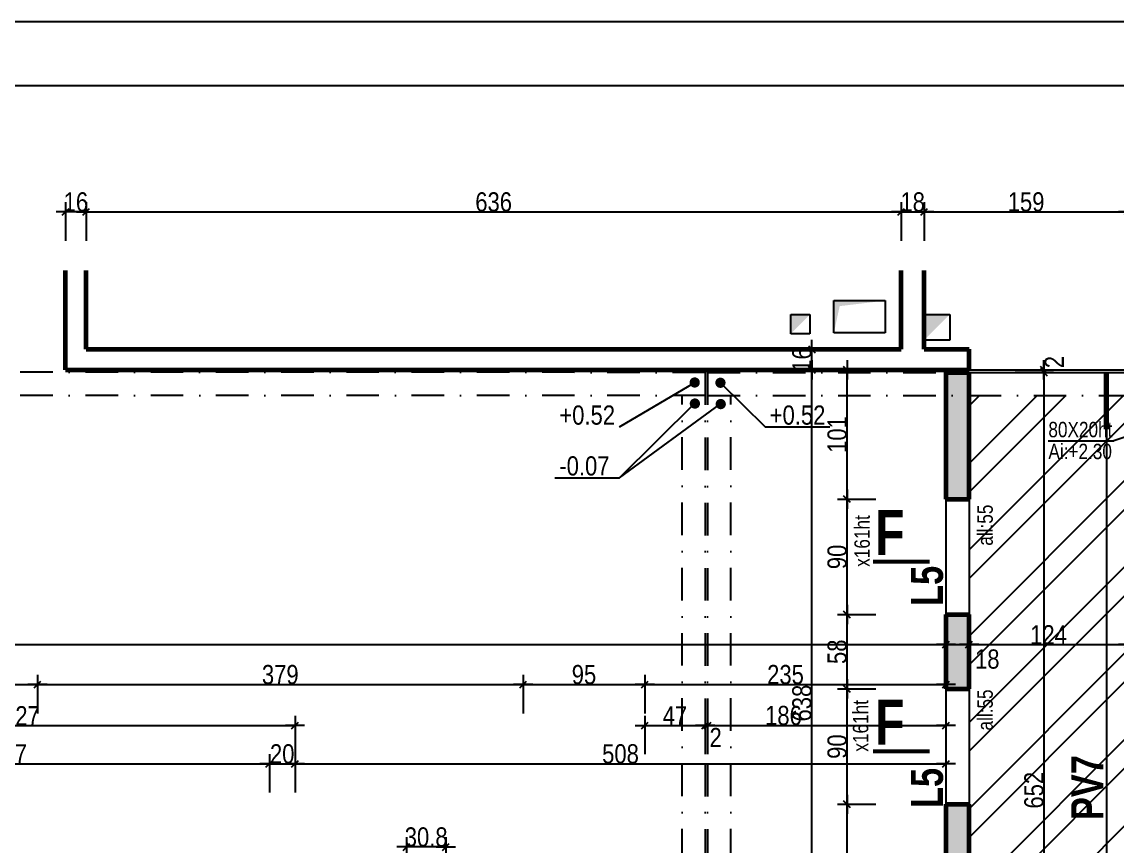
# Model space of a CAD drawing. Header units: millimetres. Extents: x -1734 to 5256, y -3612 to 588.
# Drawn here: x 1525 to 2379, y -55 to 588 of the extents above; entities that cross this region are included whole.
import ezdxf
from ezdxf.enums import TextEntityAlignment as Align

# ---------------------------------------------------------------- set-up
doc = ezdxf.new("R2010")
doc.units = ezdxf.units.MM
doc.linetypes.add('CACHEX2', pattern=[19.05, 12.7, -6.35])
doc.linetypes.add('TIRETPTX2', pattern=[50.8, 25.4, -12.7, 0, -12.7])
for name, color, linetype in [('01_Cad_2', 5, 'Continuous'), ('01_cote_gen', 4, 'Continuous'), ('01_isolant ext', 2, 'TIRETPTX2'), ('01_linteaux', 2, 'Continuous'), ('01_murs_sup', 2, 'CACHEX2'), ('01_poch_murs', 253, 'Continuous'), ('01_resv', 32, 'Continuous'), ('01_texte', 230, 'Continuous'), ('AA_COTES', 2, 'Continuous')]:
    doc.layers.add(name, color=color, linetype=linetype)
doc.layers.add('01_murs_coup', color=5, linetype='Continuous', lineweight=60)
doc.styles.add('Arial Narrow', font='ARIALN.TTF')
doc.styles.add('impact', font='impact.ttf')
doc.styles.add('MATTE_TXT', font='arial.ttf')
doc.styles.add('STYLE2', font='ARIALN.TTF')
doc.dimstyles.new('JB50', dxfattribs={"dimscale": 0.1, "dimtxt": 150, "dimasz": 15, "dimexe": 0.1, "dimexo": 0.1, "dimgap": 0.09, "dimtad": 1, "dimdec": 1, "dimdsep": 46, "dimtxsty": 'STYLE2', "dimblk1": 'BOND_G', "dimblk2": 'BOND_D', "dimsah": 1, "dimcen": 1.5, "dimdle": 0.01, "dimse1": 1, "dimse2": 1, "dimclrd": 4, "dimclre": 2, "dimclrt": 6, "dimazin": 2, "dimtfac": 2.333333, "dimtdec": 1, "dimtix": 1, "dimtmove": 2, "dimatfit": 3, "dimldrblk": 'BOND_G', "dimfxl": 1, "dimtolj": 1, "dimtzin": 0, "dimarcsym": 0})

# ---------------------------------------------------------------- blocks, each defined once
blk = doc.blocks.new('BOND_G')
at = {"layer": 'AA_COTES', "color": 0}
for p, q in [((0, -5), (0, 15)), ((5, 0), (-5, 0)), ((1.77, 1.77), (-1.77, -1.77))]:
    blk.add_line(p, q, dxfattribs=at)
blk = doc.blocks.new('BOND_D')
at = {"layer": 'AA_COTES', "color": 0}
for p, q in [((5, 0), (-5, 0)), ((-1.77, -1.77), (1.77, 1.77)), ((0, 5), (0, -15))]:
    blk.add_line(p, q, dxfattribs=at)
blk = doc.blocks.new('*D18')
at = {"layer": '01_cote_gen', "color": 4, "lineweight": -2, "transparency": 16777216}
blk.add_line((1441.23, 70.75), (1535.23, 70.75), dxfattribs=at)
at = {"layer": 'DEFPOINTS', "color": 0}
for p in [(1536.73, 70.75), (1439.73, 42.85), (1536.73, 42.85)]:
    blk.add_point(p, dxfattribs=at)
at = {"layer": '01_cote_gen', "color": 4, "lineweight": -2, "transparency": 16777216, "xscale": 1.5, "yscale": 1.5, "zscale": 1.5, "rotation": 180}
blk.add_blockref('BOND_G', (1439.73, 70.75), dxfattribs=at)
at = {"layer": '01_cote_gen', "color": 4, "lineweight": -2, "transparency": 16777216, "xscale": 1.5, "yscale": 1.5, "zscale": 1.5}
blk.add_blockref('BOND_D', (1536.73, 70.75), dxfattribs=at)
at = {"layer": '01_cote_gen', "color": 6, "transparency": 16777216, "insert": (1488.23, 78.41), "char_height": 15, "attachment_point": 5, "style": 'STYLE2'}
blk.add_mtext('\\A1;97', dxfattribs=at)
blk = doc.blocks.new('*D19')
at = {"layer": '01_cote_gen', "color": 4, "lineweight": -2, "transparency": 16777216}
blk.add_line((1538.23, 70.75), (1914.23, 70.75), dxfattribs=at)
at = {"layer": 'DEFPOINTS', "color": 0}
for p in [(1915.73, 70.75), (1536.73, 42.85), (1915.73, 42.85)]:
    blk.add_point(p, dxfattribs=at)
at = {"layer": '01_cote_gen', "color": 4, "lineweight": -2, "transparency": 16777216, "xscale": 1.5, "yscale": 1.5, "zscale": 1.5, "rotation": 180}
blk.add_blockref('BOND_G', (1536.73, 70.75), dxfattribs=at)
at = {"layer": '01_cote_gen', "color": 4, "lineweight": -2, "transparency": 16777216, "xscale": 1.5, "yscale": 1.5, "zscale": 1.5}
blk.add_blockref('BOND_D', (1915.73, 70.75), dxfattribs=at)
at = {"layer": '01_cote_gen', "color": 6, "transparency": 16777216, "insert": (1726.23, 78.41), "char_height": 15, "attachment_point": 5, "style": 'STYLE2'}
blk.add_mtext('\\A1;379', dxfattribs=at)
blk = doc.blocks.new('*D20')
at = {"layer": '01_cote_gen', "color": 4, "lineweight": -2, "transparency": 16777216}
blk.add_line((1917.23, 70.75), (2009.23, 70.75), dxfattribs=at)
at = {"layer": 'DEFPOINTS', "color": 0}
for p in [(2010.73, 70.75), (1915.73, 42.85), (2010.73, 42.85)]:
    blk.add_point(p, dxfattribs=at)
at = {"layer": '01_cote_gen', "color": 4, "lineweight": -2, "transparency": 16777216, "xscale": 1.5, "yscale": 1.5, "zscale": 1.5, "rotation": 180}
blk.add_blockref('BOND_G', (1915.73, 70.75), dxfattribs=at)
at = {"layer": '01_cote_gen', "color": 4, "lineweight": -2, "transparency": 16777216, "xscale": 1.5, "yscale": 1.5, "zscale": 1.5}
blk.add_blockref('BOND_D', (2010.73, 70.75), dxfattribs=at)
at = {"layer": '01_cote_gen', "color": 6, "transparency": 16777216, "insert": (1963.23, 78.41), "char_height": 15, "attachment_point": 5, "style": 'STYLE2'}
blk.add_mtext('\\A1;95', dxfattribs=at)
blk = doc.blocks.new('*D21')
at = {"layer": '01_cote_gen', "color": 4, "lineweight": -2, "transparency": 16777216}
blk.add_line((2012.23, 70.75), (2244.23, 70.75), dxfattribs=at)
at = {"layer": 'DEFPOINTS', "color": 0}
for p in [(2245.73, 70.75), (2010.73, 42.85), (2245.73, 27.8)]:
    blk.add_point(p, dxfattribs=at)
at = {"layer": '01_cote_gen', "color": 4, "lineweight": -2, "transparency": 16777216, "xscale": 1.5, "yscale": 1.5, "zscale": 1.5, "rotation": 180}
blk.add_blockref('BOND_G', (2010.73, 70.75), dxfattribs=at)
at = {"layer": '01_cote_gen', "color": 4, "lineweight": -2, "transparency": 16777216, "xscale": 1.5, "yscale": 1.5, "zscale": 1.5}
blk.add_blockref('BOND_D', (2245.73, 70.75), dxfattribs=at)
at = {"layer": '01_cote_gen', "color": 6, "transparency": 16777216, "insert": (2120.49, 78.41), "char_height": 15, "attachment_point": 5, "style": 'STYLE2'}
blk.add_mtext('\\A1;235', dxfattribs=at)
blk = doc.blocks.new('*D22')
at = {"layer": '01_cote_gen', "color": 4, "lineweight": -2, "transparency": 16777216}
blk.add_line((311.23, 102), (2244.23, 102), dxfattribs=at)
at = {"layer": 'DEFPOINTS', "color": 0}
for p in [(2245.73, 102), (309.73, 48.25), (2245.73, 48.25)]:
    blk.add_point(p, dxfattribs=at)
at = {"layer": '01_cote_gen', "color": 4, "lineweight": -2, "transparency": 16777216, "xscale": 1.5, "yscale": 1.5, "zscale": 1.5, "rotation": 180}
blk.add_blockref('BOND_G', (309.73, 102), dxfattribs=at)
at = {"layer": '01_cote_gen', "color": 4, "lineweight": -2, "transparency": 16777216, "xscale": 1.5, "yscale": 1.5, "zscale": 1.5}
blk.add_blockref('BOND_D', (2245.73, 102), dxfattribs=at)
at = {"layer": '01_cote_gen', "color": 6, "transparency": 16777216, "insert": (1277.73, 109.66), "char_height": 15, "attachment_point": 5, "style": 'STYLE2'}
blk.add_mtext('\\A1;1936', dxfattribs=at)
blk = doc.blocks.new('*D74')
at = {"layer": '01_cote_gen', "color": 4, "lineweight": -2, "transparency": 16777216}
blk.add_line((2012.23, 38.83), (2056.23, 38.83), dxfattribs=at)
at = {"layer": 'DEFPOINTS', "color": 0}
for p in [(2010.73, 40.74), (2057.73, 40.74), (2057.73, 38.83)]:
    blk.add_point(p, dxfattribs=at)
at = {"layer": '01_cote_gen', "color": 4, "lineweight": -2, "transparency": 16777216, "xscale": 1.5, "yscale": 1.5, "zscale": 1.5, "rotation": 180}
blk.add_blockref('BOND_G', (2010.73, 38.83), dxfattribs=at)
at = {"layer": '01_cote_gen', "color": 4, "lineweight": -2, "transparency": 16777216, "xscale": 1.5, "yscale": 1.5, "zscale": 1.5}
blk.add_blockref('BOND_D', (2057.73, 38.83), dxfattribs=at)
at = {"layer": '01_cote_gen', "color": 6, "transparency": 16777216, "insert": (2034.23, 46.34), "char_height": 15, "attachment_point": 5, "style": 'STYLE2'}
blk.add_mtext('\\A1;47', dxfattribs=at)
blk = doc.blocks.new('*D75')
at = {"layer": '01_cote_gen', "color": 4, "lineweight": -2, "transparency": 16777216}
blk.add_line((2061.23, 38.83), (2244.23, 38.83), dxfattribs=at)
at = {"layer": 'DEFPOINTS', "color": 0}
for p in [(2059.73, 40.74), (2245.73, 38.83), (2245.73, -7.75)]:
    blk.add_point(p, dxfattribs=at)
at = {"layer": '01_cote_gen', "color": 4, "lineweight": -2, "transparency": 16777216, "xscale": 1.5, "yscale": 1.5, "zscale": 1.5, "rotation": 180}
blk.add_blockref('BOND_G', (2059.73, 38.83), dxfattribs=at)
at = {"layer": '01_cote_gen', "color": 4, "lineweight": -2, "transparency": 16777216, "xscale": 1.5, "yscale": 1.5, "zscale": 1.5}
blk.add_blockref('BOND_D', (2245.73, 38.83), dxfattribs=at)
at = {"layer": '01_cote_gen', "color": 6, "transparency": 16777216, "insert": (2118.89, 46.5), "char_height": 15, "attachment_point": 5, "style": 'STYLE2'}
blk.add_mtext('\\A1;186', dxfattribs=at)
blk = doc.blocks.new('*D76')
at = {"layer": '01_cote_gen', "color": 4, "lineweight": -2, "transparency": 16777216}
for p, q in [((2056.23, 38.83), (2054.73, 38.83)), ((2059.73, 38.83), (2057.73, 38.83)), ((2061.23, 38.83), (2062.73, 38.83))]:
    blk.add_line(p, q, dxfattribs=at)
at = {"layer": 'DEFPOINTS', "color": 0}
for p in [(2057.73, 38.83), (2057.73, 31.33), (2059.73, 31.33)]:
    blk.add_point(p, dxfattribs=at)
at = {"layer": '01_cote_gen', "color": 4, "lineweight": -2, "transparency": 16777216, "xscale": 1.5, "yscale": 1.5, "zscale": 1.5}
blk.add_blockref('BOND_D', (2057.73, 38.83), dxfattribs=at)
at = {"layer": '01_cote_gen', "color": 4, "lineweight": -2, "transparency": 16777216, "xscale": 1.5, "yscale": 1.5, "zscale": 1.5, "rotation": 180}
blk.add_blockref('BOND_G', (2059.73, 38.83), dxfattribs=at)
at = {"layer": '01_cote_gen', "color": 6, "transparency": 16777216, "insert": (2065.96, 29.37), "char_height": 15, "attachment_point": 5, "style": 'STYLE2'}
blk.add_mtext('\\A1;2', dxfattribs=at)
blk = doc.blocks.new('*D78')
at = {"layer": '01_cote_gen', "color": 4, "lineweight": -2, "transparency": 16777216}
blk.add_line((2265.23, 102), (2386.23, 102), dxfattribs=at)
at = {"layer": 'DEFPOINTS', "color": 0}
for p in [(2263.73, 94.5), (2387.73, 102), (2387.73, 94.5)]:
    blk.add_point(p, dxfattribs=at)
at = {"layer": '01_cote_gen', "color": 4, "lineweight": -2, "transparency": 16777216, "xscale": 1.5, "yscale": 1.5, "zscale": 1.5, "rotation": 180}
blk.add_blockref('BOND_G', (2263.73, 102), dxfattribs=at)
at = {"layer": '01_cote_gen', "color": 4, "lineweight": -2, "transparency": 16777216, "xscale": 1.5, "yscale": 1.5, "zscale": 1.5}
blk.add_blockref('BOND_D', (2387.73, 102), dxfattribs=at)
at = {"layer": '01_cote_gen', "color": 6, "transparency": 16777216, "insert": (2325.73, 109.54), "char_height": 15, "attachment_point": 5, "style": 'STYLE2'}
blk.add_mtext('\\A1;124', dxfattribs=at)
blk = doc.blocks.new('*D82')
at = {"layer": '01_cote_gen', "color": 4, "lineweight": -2, "transparency": 16777216}
blk.add_line((2168.5, 216.8), (2168.5, 314.8), dxfattribs=at)
at = {"layer": 'DEFPOINTS', "color": 0}
for p in [(2168.5, 316.3), (2206.92, 316.3), (2188.19, 215.3)]:
    blk.add_point(p, dxfattribs=at)
at = {"layer": '01_cote_gen', "color": 4, "lineweight": -2, "transparency": 16777216, "xscale": 1.5, "yscale": 1.5, "zscale": 1.5}
for name, p, rotation in [('BOND_D', (2168.5, 316.3), 90), ('BOND_G', (2168.5, 215.3), 270)]:
    blk.add_blockref(name, p, dxfattribs=dict(at, rotation=rotation))
at = {"layer": '01_cote_gen', "color": 6, "transparency": 16777216, "insert": (2160.83, 265.8), "char_height": 15, "attachment_point": 5, "rotation": 90, "style": 'STYLE2'}
blk.add_mtext('\\A1;101', dxfattribs=at)
blk = doc.blocks.new('*D83')
at = {"layer": '01_cote_gen', "color": 4, "lineweight": -2, "transparency": 16777216}
blk.add_line((2168.5, 126.8), (2168.5, 213.8), dxfattribs=at)
at = {"layer": 'DEFPOINTS', "color": 0}
for p in [(2168.5, 215.3), (2217.23, 215.3), (2217.23, 125.3)]:
    blk.add_point(p, dxfattribs=at)
at = {"layer": '01_cote_gen', "color": 4, "lineweight": -2, "transparency": 16777216, "xscale": 1.5, "yscale": 1.5, "zscale": 1.5}
for name, p, rotation in [('BOND_D', (2168.5, 215.3), 90), ('BOND_G', (2168.5, 125.3), 270)]:
    blk.add_blockref(name, p, dxfattribs=dict(at, rotation=rotation))
at = {"layer": '01_cote_gen', "color": 6, "transparency": 16777216, "insert": (2160.83, 170.3), "char_height": 15, "attachment_point": 5, "rotation": 90, "style": 'STYLE2'}
blk.add_mtext('\\A1;90', dxfattribs=at)
blk = doc.blocks.new('*D84')
at = {"layer": '01_cote_gen', "color": 4, "lineweight": -2, "transparency": 16777216}
blk.add_line((2168.5, -160.2), (2168.5, -24.2), dxfattribs=at)
at = {"layer": 'DEFPOINTS', "color": 0}
for p in [(2168.5, -22.7), (2209.72, -22.7), (2204.08, -161.7)]:
    blk.add_point(p, dxfattribs=at)
at = {"layer": '01_cote_gen', "color": 4, "lineweight": -2, "transparency": 16777216, "xscale": 1.5, "yscale": 1.5, "zscale": 1.5}
for name, p, rotation in [('BOND_D', (2168.5, -22.7), 90), ('BOND_G', (2168.5, -161.7), 270)]:
    blk.add_blockref(name, p, dxfattribs=dict(at, rotation=rotation))
at = {"layer": '01_cote_gen', "color": 6, "transparency": 16777216, "insert": (2160.83, -92.2), "char_height": 15, "attachment_point": 5, "rotation": 90, "style": 'STYLE2'}
blk.add_mtext('\\A1;139', dxfattribs=at)
blk = doc.blocks.new('*D85')
at = {"layer": '01_cote_gen', "color": 4, "lineweight": -2, "transparency": 16777216}
blk.add_line((2168.5, -21.2), (2168.5, 65.8), dxfattribs=at)
at = {"layer": 'DEFPOINTS', "color": 0}
for p in [(2168.5, 67.3), (2209.72, 67.3), (2209.72, -22.7)]:
    blk.add_point(p, dxfattribs=at)
at = {"layer": '01_cote_gen', "color": 4, "lineweight": -2, "transparency": 16777216, "xscale": 1.5, "yscale": 1.5, "zscale": 1.5}
for name, p, rotation in [('BOND_D', (2168.5, 67.3), 90), ('BOND_G', (2168.5, -22.7), 270)]:
    blk.add_blockref(name, p, dxfattribs=dict(at, rotation=rotation))
at = {"layer": '01_cote_gen', "color": 6, "transparency": 16777216, "insert": (2160.83, 22.3), "char_height": 15, "attachment_point": 5, "rotation": 90, "style": 'STYLE2'}
blk.add_mtext('\\A1;90', dxfattribs=at)
blk = doc.blocks.new('*D86')
at = {"layer": '01_cote_gen', "color": 4, "lineweight": -2, "transparency": 16777216}
blk.add_line((2168.5, 68.8), (2168.5, 123.8), dxfattribs=at)
at = {"layer": 'DEFPOINTS', "color": 0}
for p in [(2168.5, 125.3), (2209.72, 125.3), (2209.72, 67.3)]:
    blk.add_point(p, dxfattribs=at)
at = {"layer": '01_cote_gen', "color": 4, "lineweight": -2, "transparency": 16777216, "xscale": 1.5, "yscale": 1.5, "zscale": 1.5}
for name, p, rotation in [('BOND_D', (2168.5, 125.3), 90), ('BOND_G', (2168.5, 67.3), 270)]:
    blk.add_blockref(name, p, dxfattribs=dict(at, rotation=rotation))
at = {"layer": '01_cote_gen', "color": 6, "transparency": 16777216, "insert": (2160.83, 96.3), "char_height": 15, "attachment_point": 5, "rotation": 90, "style": 'STYLE2'}
blk.add_mtext('\\A1;58', dxfattribs=at)
blk = doc.blocks.new('*D88')
at = {"layer": '01_cote_gen', "color": 4, "lineweight": -2, "transparency": 16777216}
blk.add_line((2141.02, -320.19), (2141.02, 314.8), dxfattribs=at)
at = {"layer": 'DEFPOINTS', "color": 0}
for p in [(2135.68, 316.3), (2141.02, 316.3), (2135.68, -321.69)]:
    blk.add_point(p, dxfattribs=at)
at = {"layer": '01_cote_gen', "color": 4, "lineweight": -2, "transparency": 16777216, "xscale": 1.5, "yscale": 1.5, "zscale": 1.5}
for name, p, rotation in [('BOND_D', (2141.02, 316.3), 90), ('BOND_G', (2141.02, -321.69), 270)]:
    blk.add_blockref(name, p, dxfattribs=dict(at, rotation=rotation))
at = {"layer": '01_cote_gen', "color": 6, "transparency": 16777216, "insert": (2133.35, 56.25), "char_height": 15, "attachment_point": 5, "rotation": 90, "style": 'STYLE2'}
blk.add_mtext('\\A1;638', dxfattribs=at)
blk = doc.blocks.new('*D89')
at = {"layer": '01_cote_gen', "color": 4, "lineweight": -2, "transparency": 16777216}
for p, q in [((2141.02, 333.8), (2141.02, 335.3)), ((2141.02, 316.3), (2141.02, 332.3)), ((2141.02, 314.8), (2141.02, 313.3))]:
    blk.add_line(p, q, dxfattribs=at)
at = {"layer": 'DEFPOINTS', "color": 0}
for p in [(2141.02, 332.3), (2191, 332.3), (2191, 316.3)]:
    blk.add_point(p, dxfattribs=at)
at = {"layer": '01_cote_gen', "color": 4, "lineweight": -2, "transparency": 16777216, "xscale": 1.5, "yscale": 1.5, "zscale": 1.5}
for name, p, rotation in [('BOND_D', (2141.02, 332.3), 270), ('BOND_G', (2141.02, 316.3), 90)]:
    blk.add_blockref(name, p, dxfattribs=dict(at, rotation=rotation))
at = {"layer": '01_cote_gen', "color": 6, "transparency": 16777216, "insert": (2133.35, 324.3), "char_height": 15, "attachment_point": 5, "rotation": 90, "style": 'STYLE2'}
blk.add_mtext('\\A1;16', dxfattribs=at)
blk = doc.blocks.new('*D161')
at = {"layer": '01_cote_gen', "color": 4, "lineweight": -2, "transparency": 16777216}
for p, q in [((1557.24, 439.51), (1555.74, 439.51)), ((1574.74, 439.51), (1558.74, 439.51)), ((1576.24, 439.51), (1577.74, 439.51))]:
    blk.add_line(p, q, dxfattribs=at)
at = {"layer": 'DEFPOINTS', "color": 0}
for p in [(1558.74, 439.51), (1558.74, 393.8), (1574.74, 393.8)]:
    blk.add_point(p, dxfattribs=at)
at = {"layer": '01_cote_gen', "color": 4, "lineweight": -2, "transparency": 16777216, "xscale": 1.5, "yscale": 1.5, "zscale": 1.5}
blk.add_blockref('BOND_D', (1558.74, 439.51), dxfattribs=at)
at = {"layer": '01_cote_gen', "color": 4, "lineweight": -2, "transparency": 16777216, "xscale": 1.5, "yscale": 1.5, "zscale": 1.5, "rotation": 180}
blk.add_blockref('BOND_G', (1574.74, 439.51), dxfattribs=at)
at = {"layer": '01_cote_gen', "color": 6, "transparency": 16777216, "insert": (1566.74, 447.18), "char_height": 15, "attachment_point": 5, "style": 'STYLE2'}
blk.add_mtext('\\A1;16', dxfattribs=at)
blk = doc.blocks.new('*D162')
at = {"layer": '01_cote_gen', "color": 4, "lineweight": -2, "transparency": 16777216}
blk.add_line((1576.24, 439.51), (2209.23, 439.51), dxfattribs=at)
at = {"layer": 'DEFPOINTS', "color": 0}
for p in [(2210.73, 439.51), (1574.74, 393.8), (2210.73, 393.8)]:
    blk.add_point(p, dxfattribs=at)
at = {"layer": '01_cote_gen', "color": 4, "lineweight": -2, "transparency": 16777216, "xscale": 1.5, "yscale": 1.5, "zscale": 1.5, "rotation": 180}
blk.add_blockref('BOND_G', (1574.74, 439.51), dxfattribs=at)
at = {"layer": '01_cote_gen', "color": 4, "lineweight": -2, "transparency": 16777216, "xscale": 1.5, "yscale": 1.5, "zscale": 1.5}
blk.add_blockref('BOND_D', (2210.73, 439.51), dxfattribs=at)
at = {"layer": '01_cote_gen', "color": 6, "transparency": 16777216, "insert": (1892.74, 447.18), "char_height": 15, "attachment_point": 5, "style": 'STYLE2'}
blk.add_mtext('\\A1;636', dxfattribs=at)
blk = doc.blocks.new('*D163')
at = {"layer": '01_cote_gen', "color": 4, "lineweight": -2, "transparency": 16777216}
blk.add_line((2212.23, 439.51), (2227.23, 439.51), dxfattribs=at)
at = {"layer": 'DEFPOINTS', "color": 0}
for p in [(2228.73, 439.51), (2210.73, 393.8), (2228.73, 393.8)]:
    blk.add_point(p, dxfattribs=at)
at = {"layer": '01_cote_gen', "color": 4, "lineweight": -2, "transparency": 16777216, "xscale": 1.5, "yscale": 1.5, "zscale": 1.5, "rotation": 180}
blk.add_blockref('BOND_G', (2210.73, 439.51), dxfattribs=at)
at = {"layer": '01_cote_gen', "color": 4, "lineweight": -2, "transparency": 16777216, "xscale": 1.5, "yscale": 1.5, "zscale": 1.5}
blk.add_blockref('BOND_D', (2228.73, 439.51), dxfattribs=at)
at = {"layer": '01_cote_gen', "color": 6, "transparency": 16777216, "insert": (2219.73, 447.18), "char_height": 15, "attachment_point": 5, "style": 'STYLE2'}
blk.add_mtext('\\A1;18', dxfattribs=at)
blk = doc.blocks.new('*D164')
at = {"layer": '01_cote_gen', "color": 4, "lineweight": -2, "transparency": 16777216}
blk.add_line((2230.23, 439.51), (2386.23, 439.51), dxfattribs=at)
at = {"layer": 'DEFPOINTS', "color": 0}
for p in [(2387.73, 439.51), (2228.73, 393.8), (2387.73, 393.8)]:
    blk.add_point(p, dxfattribs=at)
at = {"layer": '01_cote_gen', "color": 4, "lineweight": -2, "transparency": 16777216, "xscale": 1.5, "yscale": 1.5, "zscale": 1.5, "rotation": 180}
blk.add_blockref('BOND_G', (2228.73, 439.51), dxfattribs=at)
at = {"layer": '01_cote_gen', "color": 4, "lineweight": -2, "transparency": 16777216, "xscale": 1.5, "yscale": 1.5, "zscale": 1.5}
blk.add_blockref('BOND_D', (2387.73, 439.51), dxfattribs=at)
at = {"layer": '01_cote_gen', "color": 6, "transparency": 16777216, "insert": (2308.23, 447.18), "char_height": 15, "attachment_point": 5, "style": 'STYLE2'}
blk.add_mtext('\\A1;159', dxfattribs=at)
blk = doc.blocks.new('*D186')
at = {"layer": '01_cote_gen', "color": 4, "lineweight": -2, "transparency": 16777216}
blk.add_line((2247.23, 102), (2262.23, 102), dxfattribs=at)
at = {"layer": 'DEFPOINTS', "color": 0}
for p in [(2245.73, 94.5), (2263.73, 102), (2263.73, 94.5)]:
    blk.add_point(p, dxfattribs=at)
at = {"layer": '01_cote_gen', "color": 4, "lineweight": -2, "transparency": 16777216, "xscale": 1.5, "yscale": 1.5, "zscale": 1.5, "rotation": 180}
blk.add_blockref('BOND_G', (2245.73, 102), dxfattribs=at)
at = {"layer": '01_cote_gen', "color": 4, "lineweight": -2, "transparency": 16777216, "xscale": 1.5, "yscale": 1.5, "zscale": 1.5}
blk.add_blockref('BOND_D', (2263.73, 102), dxfattribs=at)
at = {"layer": '01_cote_gen', "color": 6, "transparency": 16777216, "insert": (2277.95, 90.53), "char_height": 15, "attachment_point": 5, "style": 'STYLE2'}
blk.add_mtext('\\A1;18', dxfattribs=at)
blk = doc.blocks.new('*D202')
at = {"layer": '01_cote_gen', "color": 4, "lineweight": -2, "transparency": 16777216}
blk.add_line((1719.23, 8.91), (1736.23, 8.91), dxfattribs=at)
at = {"layer": 'DEFPOINTS', "color": 0}
for p in [(1737.73, 16.33), (1737.73, 8.91), (1717.73, 1.41)]:
    blk.add_point(p, dxfattribs=at)
at = {"layer": '01_cote_gen', "color": 4, "lineweight": -2, "transparency": 16777216, "xscale": 1.5, "yscale": 1.5, "zscale": 1.5, "rotation": 180}
blk.add_blockref('BOND_G', (1717.73, 8.91), dxfattribs=at)
at = {"layer": '01_cote_gen', "color": 4, "lineweight": -2, "transparency": 16777216, "xscale": 1.5, "yscale": 1.5, "zscale": 1.5}
blk.add_blockref('BOND_D', (1737.73, 8.91), dxfattribs=at)
at = {"layer": '01_cote_gen', "color": 6, "transparency": 16777216, "insert": (1727.73, 16.58), "char_height": 15, "attachment_point": 5, "style": 'STYLE2'}
blk.add_mtext('\\A1;20', dxfattribs=at)
blk = doc.blocks.new('*D203')
at = {"layer": '01_cote_gen', "color": 4, "lineweight": -2, "transparency": 16777216}
blk.add_line((1312.23, 8.91), (1716.23, 8.91), dxfattribs=at)
at = {"layer": 'DEFPOINTS', "color": 0}
for p in [(1717.73, 8.91), (1717.73, -13.59), (1310.73, -39.67)]:
    blk.add_point(p, dxfattribs=at)
at = {"layer": '01_cote_gen', "color": 4, "lineweight": -2, "transparency": 16777216, "xscale": 1.5, "yscale": 1.5, "zscale": 1.5, "rotation": 180}
blk.add_blockref('BOND_G', (1310.73, 8.91), dxfattribs=at)
at = {"layer": '01_cote_gen', "color": 4, "lineweight": -2, "transparency": 16777216, "xscale": 1.5, "yscale": 1.5, "zscale": 1.5}
blk.add_blockref('BOND_D', (1717.73, 8.91), dxfattribs=at)
at = {"layer": '01_cote_gen', "color": 6, "transparency": 16777216, "insert": (1514.23, 16.58), "char_height": 15, "attachment_point": 5, "style": 'STYLE2'}
blk.add_mtext('\\A1;407', dxfattribs=at)
blk = doc.blocks.new('*D204')
at = {"layer": '01_cote_gen', "color": 4, "lineweight": -2, "transparency": 16777216}
blk.add_line((1312.23, 38.83), (1736.23, 38.83), dxfattribs=at)
at = {"layer": 'DEFPOINTS', "color": 0}
for p in [(1737.73, 38.83), (1310.73, -13.59), (1737.73, -13.59)]:
    blk.add_point(p, dxfattribs=at)
at = {"layer": '01_cote_gen', "color": 4, "lineweight": -2, "transparency": 16777216, "xscale": 1.5, "yscale": 1.5, "zscale": 1.5, "rotation": 180}
blk.add_blockref('BOND_G', (1310.73, 38.83), dxfattribs=at)
at = {"layer": '01_cote_gen', "color": 4, "lineweight": -2, "transparency": 16777216, "xscale": 1.5, "yscale": 1.5, "zscale": 1.5}
blk.add_blockref('BOND_D', (1737.73, 38.83), dxfattribs=at)
at = {"layer": '01_cote_gen', "color": 6, "transparency": 16777216, "insert": (1524.23, 46.37), "char_height": 15, "attachment_point": 5, "style": 'STYLE2'}
blk.add_mtext('\\A1;427', dxfattribs=at)
blk = doc.blocks.new('*D276')
at = {"layer": '01_cote_gen', "color": 4, "lineweight": -2, "transparency": 16777216}
blk.add_line((1739.23, 8.91), (2244.23, 8.91), dxfattribs=at)
at = {"layer": 'DEFPOINTS', "color": 0}
for p in [(2245.73, 8.91), (2245.73, -22.17), (1737.73, -31.67)]:
    blk.add_point(p, dxfattribs=at)
at = {"layer": '01_cote_gen', "color": 4, "lineweight": -2, "transparency": 16777216, "xscale": 1.5, "yscale": 1.5, "zscale": 1.5, "rotation": 180}
blk.add_blockref('BOND_G', (1737.73, 8.91), dxfattribs=at)
at = {"layer": '01_cote_gen', "color": 4, "lineweight": -2, "transparency": 16777216, "xscale": 1.5, "yscale": 1.5, "zscale": 1.5}
blk.add_blockref('BOND_D', (2245.73, 8.91), dxfattribs=at)
at = {"layer": '01_cote_gen', "color": 6, "transparency": 16777216, "insert": (1991.73, 16.58), "char_height": 15, "attachment_point": 5, "style": 'STYLE2'}
blk.add_mtext('\\A1;508', dxfattribs=at)
blk = doc.blocks.new('*D563')
at = {"layer": '01_cote_gen', "color": 4, "lineweight": -2, "transparency": 16777216}
blk.add_line((2322.11, 312.8), (2322.11, -336.19), dxfattribs=at)
at = {"layer": 'DEFPOINTS', "color": 0}
for p in [(2301.1, 314.3), (2263.73, -337.69), (2322.11, -337.69)]:
    blk.add_point(p, dxfattribs=at)
at = {"layer": '01_cote_gen', "color": 4, "lineweight": -2, "transparency": 16777216, "xscale": 1.5, "yscale": 1.5, "zscale": 1.5}
for name, p, rotation in [('BOND_G', (2322.11, 314.3), 90), ('BOND_D', (2322.11, -337.69), 270)]:
    blk.add_blockref(name, p, dxfattribs=dict(at, rotation=rotation))
at = {"layer": '01_cote_gen', "color": 6, "transparency": 16777216, "insert": (2314.44, -11.7), "char_height": 15, "attachment_point": 5, "rotation": 90, "style": 'STYLE2'}
blk.add_mtext('\\A1;652', dxfattribs=at)
blk = doc.blocks.new('*D566')
at = {"layer": '01_cote_gen', "color": 4, "lineweight": -2, "transparency": 16777216}
for p, q in [((2322.11, 317.8), (2322.11, 319.3)), ((2322.11, 316.3), (2322.11, 314.3)), ((2322.11, 312.8), (2322.11, 311.3))]:
    blk.add_line(p, q, dxfattribs=at)
at = {"layer": 'DEFPOINTS', "color": 0}
for p in [(2311.03, 316.3), (2311.03, 314.3), (2322.11, 314.3)]:
    blk.add_point(p, dxfattribs=at)
at = {"layer": '01_cote_gen', "color": 4, "lineweight": -2, "transparency": 16777216, "xscale": 1.5, "yscale": 1.5, "zscale": 1.5}
for name, p, rotation in [('BOND_G', (2322.11, 316.3), 270), ('BOND_D', (2322.11, 314.3), 90)]:
    blk.add_blockref(name, p, dxfattribs=dict(at, rotation=rotation))
at = {"layer": '01_cote_gen', "color": 6, "transparency": 16777216, "insert": (2330.21, 322.3), "char_height": 15, "attachment_point": 5, "rotation": 90, "style": 'STYLE2'}
blk.add_mtext('\\A1;2', dxfattribs=at)
blk = doc.blocks.new('*D701')
at = {"layer": '01_cote_gen', "color": 4, "lineweight": -2, "transparency": 16777216}
for p, q in [((1823.18, -55.97), (1821.68, -55.97)), ((1855.45, -55.97), (1824.68, -55.97)), ((1856.95, -55.97), (1858.45, -55.97))]:
    blk.add_line(p, q, dxfattribs=at)
at = {"layer": 'DEFPOINTS', "color": 0}
for p in [(1855.45, -19.63), (1824.68, -55.97), (1824.68, -1033.72)]:
    blk.add_point(p, dxfattribs=at)
at = {"layer": '01_cote_gen', "color": 4, "lineweight": -2, "transparency": 16777216, "xscale": 1.5, "yscale": 1.5, "zscale": 1.5}
blk.add_blockref('BOND_D', (1824.68, -55.97), dxfattribs=at)
at = {"layer": '01_cote_gen', "color": 4, "lineweight": -2, "transparency": 16777216, "xscale": 1.5, "yscale": 1.5, "zscale": 1.5, "rotation": 180}
blk.add_blockref('BOND_G', (1855.45, -55.97), dxfattribs=at)
at = {"layer": '01_cote_gen', "color": 6, "transparency": 16777216, "insert": (1840.07, -48.3), "char_height": 15, "attachment_point": 5, "style": 'STYLE2'}
blk.add_mtext('\\A1;30.8', dxfattribs=at)

msp = doc.modelspace()

# ---------------------------------------------------------------- hatches: boundary and pattern name
at = {"layer": '01_murs_sup'}
h = msp.add_hatch(dxfattribs=at)
h.set_pattern_fill('DASH', color=256, scale=2.5, angle=135)
h.set_pattern_definition([(135, (-68736.468, 24963.4096), (-11.22532015, 9e-16), [7.9375, -7.9375])])
h.paths.add_polyline_path([(2263.73, 314.3), (2245.73, 314.3), (2245.73, 215.3), (2263.73, 215.3)])
h.paths.add_polyline_path([(2263.73, 125.3), (2245.73, 125.3), (2245.73, 67.3), (2263.73, 67.3)])
h.paths.add_polyline_path([(2263.73, -22.7), (2245.73, -22.7), (2245.73, -161.7), (2263.73, -161.7)])
h.paths.add_polyline_path([(2405.73, 314.3), (2387.73, 314.3), (2387.73, 215.3), (2405.73, 215.3)])
h.paths.add_polyline_path([(2405.73, 125.3), (2387.73, 125.3), (2387.73, 67.3), (2405.73, 67.3)])
h.paths.add_polyline_path([(2405.73, -22.7), (2387.73, -22.7), (2387.73, -161.7), (2405.73, -161.7)])
h.paths.add_polyline_path([(2057.73, -321.69), (1717.73, -321.69), (1625.73, -321.69), (1625.73, -337.69), (2039.73, -337.69), (2039.73, -654.68), (1721.73, -654.68), (1721.73, -995.68), (1678.73, -995.68), (1678.73, -1030.68), (1298.73, -1030.68), (1298.73, -1048.68), (1696.73, -1048.68), (1696.73, -1013.68), (2039.73, -1013.68), (2039.73, -1048.68), (2057.73, -1048.68), (2057.73, -990.68), (2039.73, -990.68), (2039.73, -995.68), (1739.73, -995.68), (1739.73, -672.68), (2039.73, -672.68), (2039.73, -857.68), (2057.73, -857.68)])
h.paths.add_polyline_path([(1353.73, -321.69), (952.73, -321.69), (853.73, -321.69), (853.73, -337.69), (954.73, -337.69), (954.73, -1030.68), (830.73, -1030.68), (830.73, -1048.68), (1196.73, -1048.68), (1196.73, -1030.68), (972.73, -1030.68), (972.73, -337.69), (1353.73, -337.69)])
at = {"layer": '01_poch_murs'}
h = msp.add_hatch(color=256, dxfattribs=at)
h.dxf.hatch_style = 1
h.paths.add_polyline_path([(2263.73, 296.3), (2245.73, 296.3), (2245.73, 215.3), (2263.73, 215.3)])
h.paths.add_polyline_path([(2263.73, 314.3), (2245.73, 314.3), (2245.73, 296.3), (2263.73, 296.3)])
h.paths.add_polyline_path([(2263.73, 125.3), (2245.73, 125.3), (2245.73, 67.3), (2263.73, 67.3)])
h.paths.add_polyline_path([(2263.73, -22.7), (2245.73, -22.7), (2245.73, -161.7), (2263.73, -161.7)])
h.paths.add_polyline_path([(2263.73, -311.7), (2245.73, -311.7), (2245.73, -321.69), (2059.73, -321.69), (2059.73, -337.69), (2157.73, -337.69), (2157.73, -343.69), (2167.73, -343.69), (2167.73, -337.69), (2263.73, -337.69)])
h = msp.add_hatch(dxfattribs=at)
h.set_pattern_fill('ANSI32', color=256, scale=5)
h.paths.add_polyline_path([(4093.73, -1048.68), (3639.73, -1048.68), (3639.73, -1065.68), (3629.73, -1065.68), (3629.73, -1048.68), (3489.73, -1048.68), (3387.73, -1048.68), (3128.73, -1048.68), (3128.73, -988.68), (2960.73, -988.68), (2960.73, -1048.68), (2810.73, -1048.68), (2708.73, -1048.68), (2387.73, -1048.68), (2387.73, -337.69), (2260.73, -337.69), (2260.73, -343.69), (2250.73, -343.69), (2250.73, -337.69), (2167.73, -337.69), (2167.73, -343.69), (2167.73, -349.69), (2257.72, -349.69, -0.414214), (2167.73, -439.68), (2167.73, -445.68), (2167.73, -451.68), (2250.73, -451.68), (2250.73, -445.68), (2260.73, -445.68), (2260.73, -451.68), (2260.73, -672.68), (2242.73, -672.68), (2077.73, -672.68), (2077.73, -857.68), (2077.73, -864.68), (2087.73, -864.68, -0.213422), (2077.73, -887.04), (2077.73, -896.93, -0.350001), (2147.73, -984.68), (2077.73, -984.68), (2077.73, -990.68), (2077.73, -1048.68), (2059.73, -1048.68), (2059.73, -1172.68), (2332.73, -1172.68), (2387.73, -1172.68), (2701.73, -1172.68), (3387.73, -1172.68), (3489.73, -1172.68), (3629.73, -1172.68), (3629.73, -1167.68), (3639.73, -1167.68), (3639.73, -1172.68), (4093.73, -1172.68)])
h.paths.add_polyline_path([(4768.73, -1066.7), (4768.73, -1048.68), (4523.73, -1048.68), (4111.73, -1048.68), (4111.73, -1172.68), (4349.73, -1172.68), (4451.73, -1172.68), (4768.73, -1172.68), (4768.73, -1168.7)])
h.paths.add_polyline_path([(2057.73, -1048.68), (2039.73, -1048.68), (2039.73, -1013.68), (1696.73, -1013.68), (1696.73, -1048.68), (1414.73, -1048.68), (1363.73, -1048.68), (1363.73, -1155.16), (1363.73, -1172.74), (1414.73, -1172.74), (2057.73, -1172.74)])
h.paths.add_polyline_path([(1363.73, -1048.68), (1312.73, -1048.68), (830.73, -1048.68), (728.73, -1048.68), (690.73, -1048.68), (690.73, -1172.7), (711.73, -1172.7), (713.73, -1172.7), (813.73, -1172.72), (1323.73, -1172.74), (1363.73, -1172.74), (1363.73, -1155.16), (1363.73, -1149.88)])
h.paths.add_polyline_path([(2387.73, -161.7), (2387.73, -22.7), (2387.73, 67.3), (2387.73, 125.3), (2387.73, 215.3), (2387.73, 296.3), (2263.73, 296.3), (2263.73, 215.3), (2263.73, 125.3), (2263.73, 67.3), (2263.73, -22.7), (2263.73, -161.7), (2263.73, -311.7), (2263.73, -321.69), (2387.73, -321.69), (2387.73, -311.7)])
h.paths.add_polyline_path([(2387.73, -321.69), (2263.73, -321.69), (2263.73, -337.69), (2387.73, -337.69)])

# ---------------------------------------------------------------- linework, layer by layer
at = {"layer": '01_Cad_2'}
msp.add_line((5256.49, 587.72), (-1733.51, 587.72), dxfattribs=at)
at = {"layer": '01_Cad_2', "color": 2}
msp.add_line((5206.49, 537.72), (-1683.51, 537.72), dxfattribs=at)
at = {"layer": '01_isolant ext'}
for p, q in [((2057.71, 314.3), (632.73, 314.51)), ((2057.73, 314.3), (2057.73, -321.69)), ((2059.73, 314.3), (2059.73, -321.69)), ((2059.73, 314.3), (2245.73, 314.3)), ((2057.73, 296.37), (652.73, 296.37)), ((2039.73, -321.69), (2039.73, 296.37)), ((2059.73, 296.3), (4936.7, 296.3)), ((2077.73, -321.69), (2077.73, 296.3))]:
    msp.add_line(p, q, dxfattribs=at)
at = {"layer": '01_linteaux'}
for p, q in [((2263.73, 316.3), (2387.73, 316.3)), ((2263.73, 314.3), (2387.73, 314.3)), ((2245.73, 215.3), (2245.73, 125.3)), ((2263.73, 215.3), (2263.73, 125.3)), ((2245.73, 67.3), (2245.73, -22.7)), ((2263.73, 67.3), (2263.73, -22.7))]:
    msp.add_line(p, q, dxfattribs=at)
at = {"layer": '01_murs_coup'}
for p, q in [((1558.74, 316.3), (1558.74, 393.8)), ((1574.74, 332.3), (1574.74, 393.8)), ((2210.73, 332.3), (2210.73, 393.8)), ((2228.73, 332.3), (2228.73, 393.8)), ((1574.74, 332.3), (2210.73, 332.3)), ((2228.73, 332.3), (2263.73, 332.3)), ((2263.73, 316.3), (2263.73, 332.3)), ((1558.74, 316.3), (2263.73, 316.3)), ((2245.73, 314.3), (2245.73, 215.3)), ((2245.73, 314.3), (2263.73, 314.3)), ((2263.73, 215.3), (2263.73, 314.3)), ((2245.73, 215.3), (2263.73, 215.3)), ((2245.73, 125.3), (2245.73, 67.3)), ((2245.73, 125.3), (2263.73, 125.3)), ((2263.73, 67.3), (2263.73, 125.3)), ((2245.73, 67.3), (2263.73, 67.3)), ((2245.73, -22.7), (2245.73, -161.7)), ((2245.73, -22.7), (2263.73, -22.7)), ((2263.73, -161.7), (2263.73, -22.7))]:
    msp.add_line(p, q, dxfattribs=at)
at = {"layer": '01_murs_sup', "ltscale": 2}
for p, q in [((1558.74, 316.3), (1558.74, 393.8)), ((1574.74, 332.3), (1574.74, 393.8)), ((2210.73, 332.3), (2210.73, 393.8)), ((2228.73, 332.3), (2228.73, 393.8)), ((1574.74, 332.3), (2210.73, 332.3)), ((2228.73, 332.3), (2263.73, 332.3)), ((2263.73, 316.3), (2263.73, 332.3)), ((1558.74, 316.3), (2263.73, 316.3)), ((2245.73, 314.3), (2245.73, 215.3)), ((2245.73, 314.3), (2263.73, 314.3)), ((2263.73, 215.3), (2263.73, 314.3)), ((2245.73, 215.3), (2263.73, 215.3)), ((2245.73, 125.3), (2245.73, 67.3)), ((2245.73, 125.3), (2263.73, 125.3)), ((2263.73, 67.3), (2263.73, 125.3)), ((2245.73, 67.3), (2263.73, 67.3)), ((2245.73, -22.7), (2245.73, -161.7)), ((2245.73, -22.7), (2263.73, -22.7)), ((2263.73, -161.7), (2263.73, -22.7))]:
    msp.add_line(p, q, dxfattribs=at)
at = {"layer": '01_resv'}
for p, q in [((2158.26, 345.24), (2158.26, 370.24)), ((2158.26, 370.24), (2198.26, 370.24)), ((2198.26, 370.24), (2198.26, 345.24)), ((2124.55, 359.41), (2139.55, 359.41)), ((2124.55, 344.41), (2124.55, 359.41)), ((2139.55, 359.41), (2139.55, 344.41)), ((2228.75, 359.47), (2248.75, 359.47)), ((2228.75, 339.47), (2228.75, 359.47)), ((2248.75, 359.47), (2248.75, 339.47)), ((2139.55, 344.41), (2124.55, 344.41)), ((2198.26, 345.24), (2158.26, 345.24)), ((2248.75, 339.47), (2228.75, 339.47)), ((2396.34, 267.39), (2376.6, 260.94)), ((2325.36, 260.94), (2376.6, 260.94))]:
    msp.add_line(p, q, dxfattribs=at)
for points in [[(2158.26, 345.24), (2158.26, 370.24), (2162.77, 365.97)], [(2158.26, 370.24), (2198.26, 370.24), (2162.77, 365.97)], [(2124.55, 344.41), (2124.55, 359.41), (2139.55, 359.41)], [(2228.75, 339.47), (2228.75, 359.47), (2248.75, 359.47)]]:
    msp.add_solid(points, dxfattribs=at)
at = {"layer": '01_texte'}
for p, q in [((2370.88, 314.3), (2370.88, -337.69)), ((1990.99, 271.73), (2049.63, 306.39)), ((2069.71, 306.17), (2104.59, 271.73)), ((2049.56, 290.06), (1990.99, 232.08)), ((1990.99, 232.08), (2069.73, 289.65)), ((2104.59, 271.73), (2155.15, 271.73)), ((1940.44, 232.08), (1990.99, 232.08))]:
    msp.add_line(p, q, dxfattribs=at)
for points, const_width in [([(2370.88, 314.3), (2370.88, 269.96)], 4), ([(2232.99, 166.55), (2188.74, 166.55)], 3), ([(2232.99, 18.55), (2188.74, 18.55)], 3)]:
    msp.add_lwpolyline(points, dxfattribs=dict(at, const_width=const_width))
at = {"layer": '01_texte', "const_width": 4}
for points in [[(2047.63, 306.39, 1), (2051.63, 306.39, 1)], [(2067.71, 306.17, 1), (2071.71, 306.17, 1)], [(2047.78, 289.95, 1), (2051.78, 289.95, 1)], [(2067.95, 289.55, 1), (2071.95, 289.55, 1)]]:
    msp.add_lwpolyline(points, format="xyb", close=True, dxfattribs=at)

# ---------------------------------------------------------------- texts
at = {"layer": '01_resv', "style": 'MATTE_TXT', "width": 0.8}
for s, p in [('80X20ht', (2325.63, 260.08)), ('Ai:+2.30', (2325.63, 243))]:
    msp.add_text(s, height=12, dxfattribs=at).set_placement(p, align=Align.BOTTOM_LEFT)
at = {"layer": '01_texte', "style": 'Arial Narrow'}
for s, p in [('+0.52', (1943.99, 273.47)), ('+0.52', (2108.15, 273.47)), ('-0.07', (1943.99, 233.83))]:
    msp.add_text(s, height=15, dxfattribs=at).set_placement(p)
at = {"layer": '01_texte', "style": 'impact'}
for s, height, rotation, p in [('F', 35, 0, (2201.92, 161.41)), ('L5', 25, 90, (2250.89, 147.7)), ('F', 35, 0, (2201.92, 13.41)), ('PV7', 25, 90, (2375.92, -9.68)), ('L5', 25, 90, (2250.89, -9.97))]:
    msp.add_text(s, height=height, rotation=rotation, dxfattribs=at).set_placement(p, align=Align.BOTTOM_CENTER)
at = {"layer": '01_texte', "style": 'MATTE_TXT', "width": 0.8}
for s, p in [('all:55', (2285.85, 195.07)), ('x161ht', (2189.85, 182.71)), ('all:55', (2285.85, 50.87)), ('x161ht', (2188.66, 38.5))]:
    msp.add_text(s, height=12, rotation=90, dxfattribs=at).set_placement(p, align=Align.BOTTOM_CENTER)

# ---------------------------------------------------------------- dimensions: what is measured, and where the dimension line sits
at = {"layer": '01_cote_gen'}
for base, p1, p2, picture, middle in [((1558.74, 439.51), (1574.74, 393.8), (1558.74, 393.8), '*D161', (1566.74, 447.18)), ((2210.73, 439.51), (1574.74, 393.8), (2210.73, 393.8), '*D162', (1892.74, 447.18)), ((2228.73, 439.51), (2210.73, 393.8), (2228.73, 393.8), '*D163', (2219.73, 447.18)), ((2387.73, 439.51), (2228.73, 393.8), (2387.73, 393.8), '*D164', (2308.23, 447.18)), ((2245.73, 102), (309.73, 48.25), (2245.73, 48.25), '*D22', (1277.73, 109.66)), ((2387.73, 102), (2263.73, 94.5), (2387.73, 94.5), '*D78', (2325.73, 109.54)), ((1536.73, 70.75), (1439.73, 42.85), (1536.73, 42.85), '*D18', (1488.23, 78.41)), ((1915.73, 70.75), (1536.73, 42.85), (1915.73, 42.85), '*D19', (1726.23, 78.41)), ((2010.73, 70.75), (1915.73, 42.85), (2010.73, 42.85), '*D20', (1963.23, 78.41)), ((1737.73, 38.83), (1310.73, -13.59), (1737.73, -13.59), '*D204', (1524.23, 46.37)), ((2057.73, 38.83), (2010.73, 40.74), (2057.73, 40.74), '*D74', (2034.23, 46.34)), ((1717.73, 8.91), (1310.73, -39.67), (1717.73, -13.59), '*D203', (1514.23, 16.58)), ((1737.73, 8.91), (1717.73, 1.41), (1737.73, 16.33), '*D202', (1727.73, 16.58)), ((2245.73, 8.91), (1737.73, -31.67), (2245.73, -22.17), '*D276', (1991.73, 16.58)), ((1824.68, -55.97), (1855.45, -19.63), (1824.68, -1033.72), '*D701', (1840.07, -48.3))]:
    dim = msp.add_linear_dim(base=base, p1=p1, p2=p2, dimstyle='JB50', dxfattribs=at)
    dim.commit()
    dim.dimension.update_dxf_attribs({"geometry": picture, "text_midpoint": middle})
for base, p1, p2, picture, middle in [((2141.02, 332.3), (2191, 316.3), (2191, 332.3), '*D89', (2133.35, 324.3)), ((2168.5, 316.3), (2188.19, 215.3), (2206.92, 316.3), '*D82', (2160.83, 265.8)), ((2322.11, -337.69), (2301.1, 314.3), (2263.73, -337.69), '*D563', (2314.44, -11.7)), ((2168.5, 215.3), (2217.23, 125.3), (2217.23, 215.3), '*D83', (2160.83, 170.3)), ((2168.5, 125.3), (2209.72, 67.3), (2209.72, 125.3), '*D86', (2160.83, 96.3)), ((2168.5, 67.3), (2209.72, -22.7), (2209.72, 67.3), '*D85', (2160.83, 22.3)), ((2168.5, -22.7), (2204.08, -161.7), (2209.72, -22.7), '*D84', (2160.83, -92.2))]:
    dim = msp.add_linear_dim(base=base, p1=p1, p2=p2, angle=90, dimstyle='JB50', dxfattribs=at)
    dim.commit()
    dim.dimension.update_dxf_attribs({"geometry": picture, "text_midpoint": middle})
for base, p1, p2, picture, middle in [((2322.11, 314.3), (2311.03, 316.3), (2311.03, 314.3), '*D566', (2330.21, 322.3)), ((2141.02, 316.3), (2135.68, -321.69), (2135.68, 316.3), '*D88', (2133.35, 56.25))]:
    dim = msp.add_linear_dim(base=base, p1=p1, p2=p2, angle=90, dimstyle='JB50', dxfattribs=at)
    dim.commit()
    dim.dimension.update_dxf_attribs({"geometry": picture, "text_midpoint": middle, "dimtype": 160})
for base, p1, p2, picture, middle in [((2263.73, 102), (2245.73, 94.5), (2263.73, 94.5), '*D186', (2277.95, 90.53)), ((2245.73, 70.75), (2010.73, 42.85), (2245.73, 27.8), '*D21', (2120.49, 78.41)), ((2245.73, 38.83), (2059.73, 40.74), (2245.73, -7.75), '*D75', (2118.89, 46.5)), ((2057.73, 38.83), (2059.73, 31.33), (2057.73, 31.33), '*D76', (2065.96, 29.37))]:
    dim = msp.add_linear_dim(base=base, p1=p1, p2=p2, dimstyle='JB50', dxfattribs=at)
    dim.commit()
    dim.dimension.update_dxf_attribs({"geometry": picture, "text_midpoint": middle, "dimtype": 160})

doc.saveas('drawing.dxf')
